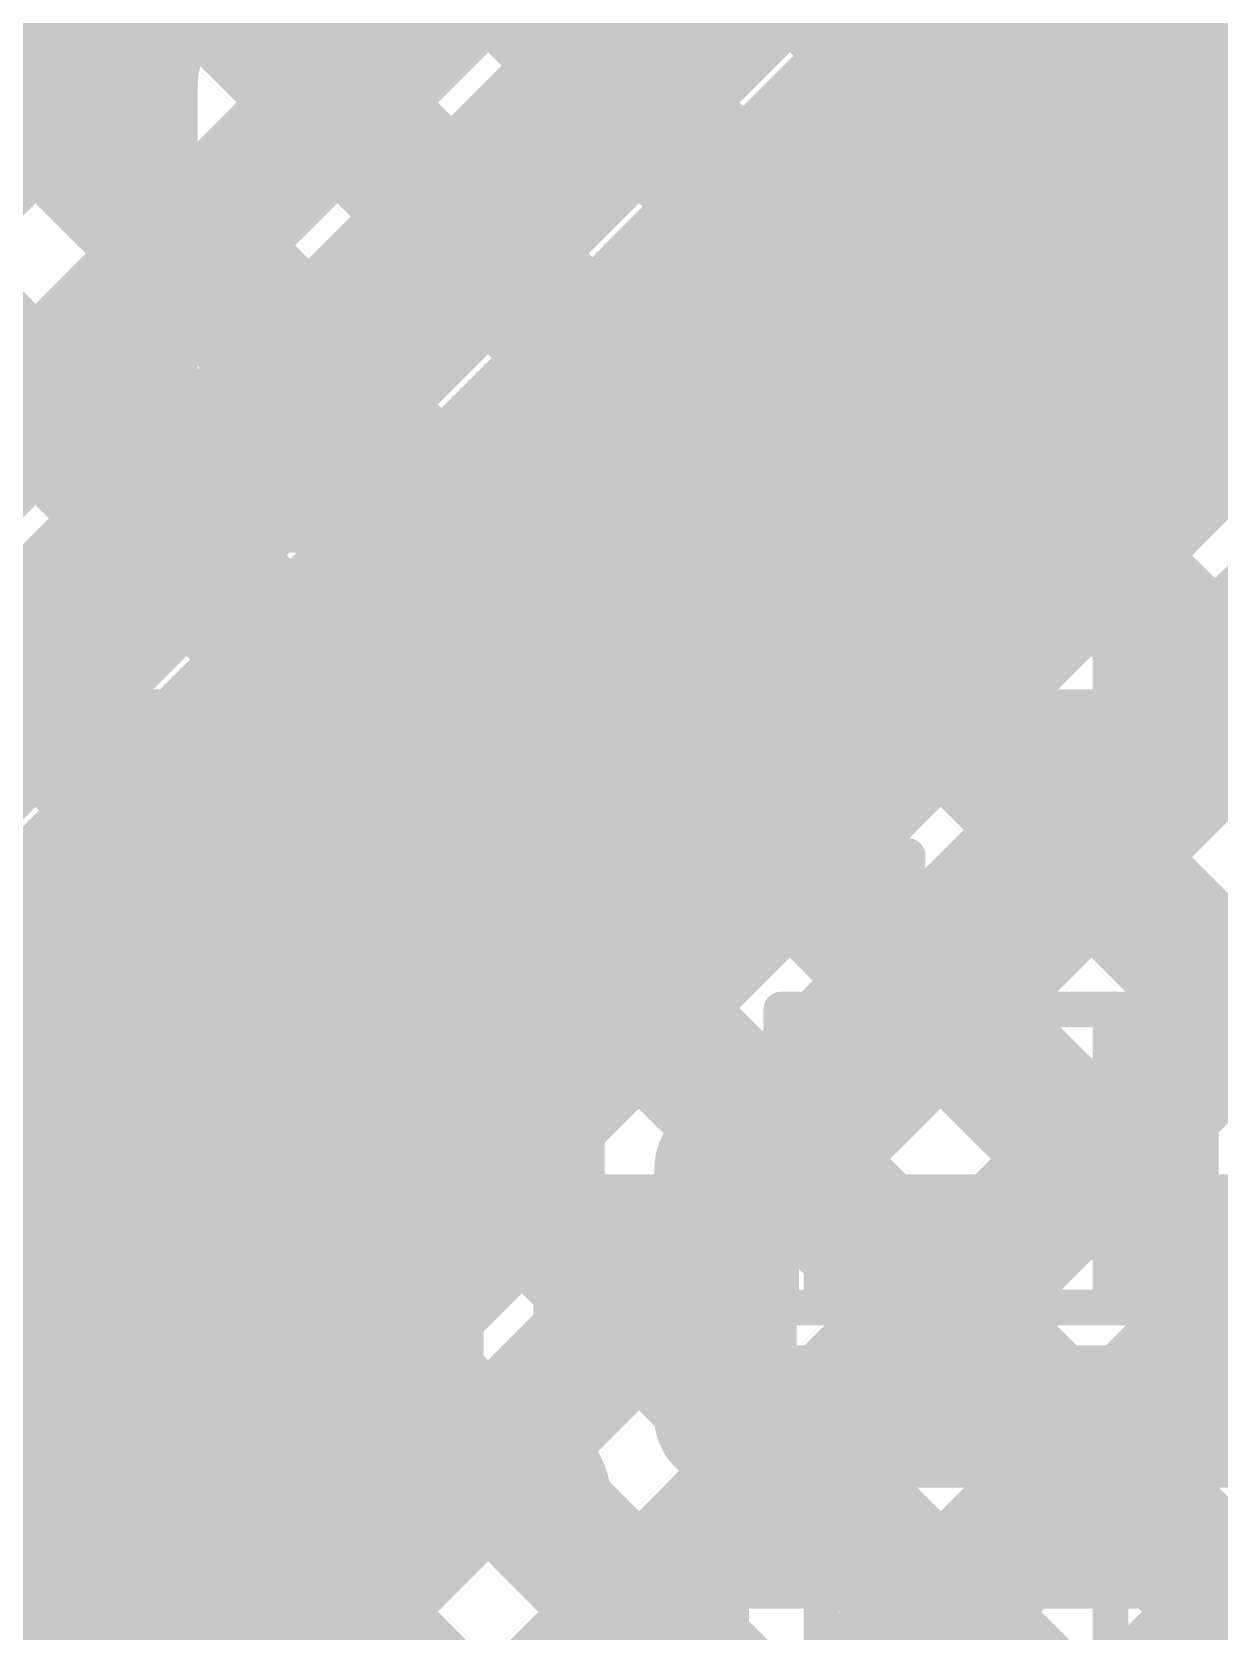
# Model space of a CAD drawing. Header units: millimetres. Extents: x 13 to 259, y -2 to 326.
# Drawn here: x 127.693 to 131.032, y 120.012 to 124.508 of the extents above; entities that cross this region are included whole.
import ezdxf

# ---------------------------------------------------------------- set-up
doc = ezdxf.new("R2010")
doc.units = ezdxf.units.MM
for name, color, linetype in [('ConnectLayer', 7, 'Continuous'), ('Mechanical14', 56, 'Continuous'), ('MidLayer2', 76, 'Continuous'), ('MidLayer3', 90, 'Continuous'), ('MidLayer4', 156, 'Continuous'), ('MidLayer6', 216, 'Continuous'), ('TopOverlay', 2, 'Continuous')]:
    doc.layers.add(name, color=color, linetype=linetype)

# ---------------------------------------------------------------- blocks, each defined once
blk = doc.blocks.new('SAMTEC_ASP_127797_01_185')
at = {"layer": 'Mechanical14', "const_width": 0.1}
for points in [[(-21.2852, -4.4196), (-21.8948, -4.4196)], [(-21.8948, -4.5606), (-21.8948, -4.4196)], [(-21.2852, -4.5606), (-21.2852, -4.4196)], [(-20.0152, -4.4196), (-20.6248, -4.4196)], [(-20.6248, -4.5606), (-20.6248, -4.4196)], [(-20.0152, -4.5606), (-20.0152, -4.4196)], [(-18.7452, -4.4196), (-19.3548, -4.4196)], [(-19.3548, -4.5606), (-19.3548, -4.4196)], [(-18.7452, -4.5606), (-18.7452, -4.4196)], [(-17.4752, -4.4196), (-18.0848, -4.4196)], [(-18.0848, -4.5606), (-18.0848, -4.4196)], [(-21.8948, -4.5606), (-22.0091, -4.5606)], [(-22.0091, -4.9162), (-22.0091, -4.5606)], [(-21.1709, -4.5606), (-21.2852, -4.5606)], [(-21.1709, -4.9162), (-21.1709, -4.5606)], [(-20.6248, -4.5606), (-20.7391, -4.5606)], [(-20.7391, -4.9162), (-20.7391, -4.5606)], [(-19.9009, -4.5606), (-20.0152, -4.5606)], [(-19.9009, -4.9162), (-19.9009, -4.5606)], [(-19.3548, -4.5606), (-19.4691, -4.5606)], [(-19.4691, -4.9162), (-19.4691, -4.5606)], [(-18.6309, -4.5606), (-18.7452, -4.5606)], [(-18.6309, -4.9162), (-18.6309, -4.5606)], [(-18.0848, -4.5606), (-18.1991, -4.5606)], [(-18.1991, -4.9162), (-18.1991, -4.5606)], [(-21.1709, -4.6736), (-22.0091, -4.6736)], [(-19.9009, -4.6736), (-20.7391, -4.6736)], [(-18.6309, -4.6736), (-19.4691, -4.6736)], [(-17.3609, -4.6736), (-18.1991, -4.6736)], [(-22.0091, -4.9162), (-22.4409, -4.9162)], [(-20.7391, -4.9162), (-21.1709, -4.9162)], [(-19.4691, -4.9162), (-19.9009, -4.9162)], [(-18.1991, -4.9162), (-18.6309, -4.9162)], [(-22.0091, -5.2438), (-22.4409, -5.2438)], [(-22.0091, -5.5994), (-22.0091, -5.2438)], [(-21.1709, -5.5994), (-21.1709, -5.2438)], [(-20.7391, -5.2438), (-21.1709, -5.2438)], [(-20.7391, -5.5994), (-20.7391, -5.2438)], [(-19.9009, -5.5994), (-19.9009, -5.2438)], [(-19.4691, -5.2438), (-19.9009, -5.2438)], [(-19.4691, -5.5994), (-19.4691, -5.2438)], [(-18.6309, -5.5994), (-18.6309, -5.2438)], [(-18.1991, -5.2438), (-18.6309, -5.2438)], [(-18.1991, -5.5994), (-18.1991, -5.2438)], [(-21.1709, -5.4864), (-22.0091, -5.4864)], [(-21.1709, -5.4864), (-22.0091, -5.4864)], [(-19.9009, -5.4864), (-20.7391, -5.4864)], [(-19.9009, -5.4864), (-20.7391, -5.4864)], [(-18.6309, -5.4864), (-19.4691, -5.4864)], [(-18.6309, -5.4864), (-19.4691, -5.4864)], [(-17.3609, -5.4864), (-18.1991, -5.4864)], [(-17.3609, -5.4864), (-18.1991, -5.4864)], [(-21.8948, -5.5994), (-22.0091, -5.5994)], [(-21.8948, -5.7404), (-21.8948, -5.5994)], [(-21.2852, -5.7404), (-21.2852, -5.5994)], [(-21.1709, -5.5994), (-21.2852, -5.5994)], [(-20.6248, -5.5994), (-20.7391, -5.5994)], [(-20.6248, -5.7404), (-20.6248, -5.5994)], [(-20.0152, -5.7404), (-20.0152, -5.5994)], [(-19.9009, -5.5994), (-20.0152, -5.5994)], [(-19.3548, -5.5994), (-19.4691, -5.5994)], [(-19.3548, -5.7404), (-19.3548, -5.5994)], [(-18.7452, -5.7404), (-18.7452, -5.5994)], [(-18.6309, -5.5994), (-18.7452, -5.5994)], [(-18.0848, -5.5994), (-18.1991, -5.5994)], [(-18.0848, -5.7404), (-18.0848, -5.5994)], [(-21.2852, -5.7404), (-21.8948, -5.7404)], [(-21.2852, -5.7404), (-21.8948, -5.7404)], [(-20.0152, -5.7404), (-20.6248, -5.7404)], [(-20.0152, -5.7404), (-20.6248, -5.7404)], [(-18.7452, -5.7404), (-19.3548, -5.7404)], [(-18.7452, -5.7404), (-19.3548, -5.7404)], [(-17.4752, -5.7404), (-18.0848, -5.7404)], [(-17.4752, -5.7404), (-18.0848, -5.7404)], [(-20.0406, -6.1722), (-20.5994, -6.1722)], [(-20.0406, -6.1722), (-20.5994, -6.1722)], [(-17.5006, -6.1722), (-18.0594, -6.1722)], [(-17.5006, -6.1722), (-18.0594, -6.1722)], [(-20.8534, -7.0866), (-20.8534, -6.4262)], [(-20.8534, -7.0866), (-20.8534, -6.4262)], [(-19.7866, -7.0866), (-19.7866, -6.4262)], [(-19.7866, -7.0866), (-19.7866, -6.4262)], [(-18.3134, -7.0866), (-18.3134, -6.4262)], [(-18.3134, -7.0866), (-18.3134, -6.4262)], [(-21.1074, -7.3406), (-22.0726, -7.3406)], [(-21.1074, -7.3406), (-22.0726, -7.3406)], [(-18.5674, -7.3406), (-19.5326, -7.3406)], [(-18.5674, -7.3406), (-19.5326, -7.3406)]]:
    blk.add_lwpolyline(points, dxfattribs=at)
at = {"layer": 'Mechanical14', "const_width": 0.05}
for points in [[(-21.9198, -4.4196, 1), (-21.8698, -4.4196, 1)], [(-21.9198, -4.4196, 1), (-21.8698, -4.4196, 1)], [(-21.3102, -4.4196, 1), (-21.2602, -4.4196, 1)], [(-21.3102, -4.4196, 1), (-21.2602, -4.4196, 1)], [(-20.6498, -4.4196, 1), (-20.5998, -4.4196, 1)], [(-20.6498, -4.4196, 1), (-20.5998, -4.4196, 1)], [(-20.0402, -4.4196, 1), (-19.9902, -4.4196, 1)], [(-20.0402, -4.4196, 1), (-19.9902, -4.4196, 1)], [(-19.3798, -4.4196, 1), (-19.3298, -4.4196, 1)], [(-19.3798, -4.4196, 1), (-19.3298, -4.4196, 1)], [(-18.7702, -4.4196, 1), (-18.7202, -4.4196, 1)], [(-18.7702, -4.4196, 1), (-18.7202, -4.4196, 1)], [(-18.1098, -4.4196, 1), (-18.0598, -4.4196, 1)], [(-18.1098, -4.4196, 1), (-18.0598, -4.4196, 1)], [(-22.0341, -4.5606, 1), (-21.9841, -4.5606, 1)], [(-22.0341, -4.5606, 1), (-21.9841, -4.5606, 1)], [(-21.9198, -4.5606, 1), (-21.8698, -4.5606, 1)], [(-21.9198, -4.5606, 1), (-21.8698, -4.5606, 1)], [(-21.3102, -4.5606, 1), (-21.2602, -4.5606, 1)], [(-21.3102, -4.5606, 1), (-21.2602, -4.5606, 1)], [(-21.1959, -4.5606, 1), (-21.1459, -4.5606, 1)], [(-21.1959, -4.5606, 1), (-21.1459, -4.5606, 1)], [(-20.7641, -4.5606, 1), (-20.7141, -4.5606, 1)], [(-20.7641, -4.5606, 1), (-20.7141, -4.5606, 1)], [(-20.6498, -4.5606, 1), (-20.5998, -4.5606, 1)], [(-20.6498, -4.5606, 1), (-20.5998, -4.5606, 1)], [(-20.0402, -4.5606, 1), (-19.9902, -4.5606, 1)], [(-20.0402, -4.5606, 1), (-19.9902, -4.5606, 1)], [(-19.9259, -4.5606, 1), (-19.8759, -4.5606, 1)], [(-19.9259, -4.5606, 1), (-19.8759, -4.5606, 1)], [(-19.4941, -4.5606, 1), (-19.4441, -4.5606, 1)], [(-19.4941, -4.5606, 1), (-19.4441, -4.5606, 1)], [(-19.3798, -4.5606, 1), (-19.3298, -4.5606, 1)], [(-19.3798, -4.5606, 1), (-19.3298, -4.5606, 1)], [(-18.7702, -4.5606, 1), (-18.7202, -4.5606, 1)], [(-18.7702, -4.5606, 1), (-18.7202, -4.5606, 1)], [(-18.6559, -4.5606, 1), (-18.6059, -4.5606, 1)], [(-18.6559, -4.5606, 1), (-18.6059, -4.5606, 1)], [(-18.2241, -4.5606, 1), (-18.1741, -4.5606, 1)], [(-18.2241, -4.5606, 1), (-18.1741, -4.5606, 1)], [(-18.1098, -4.5606, 1), (-18.0598, -4.5606, 1)], [(-18.1098, -4.5606, 1), (-18.0598, -4.5606, 1)], [(-22.0341, -4.6736, 1), (-21.9841, -4.6736, 1)], [(-21.1959, -4.6736, 1), (-21.1459, -4.6736, 1)], [(-20.7641, -4.6736, 1), (-20.7141, -4.6736, 1)], [(-19.9259, -4.6736, 1), (-19.8759, -4.6736, 1)], [(-19.4941, -4.6736, 1), (-19.4441, -4.6736, 1)], [(-18.6559, -4.6736, 1), (-18.6059, -4.6736, 1)], [(-18.2241, -4.6736, 1), (-18.1741, -4.6736, 1)], [(-22.0341, -4.9162, 1), (-21.9841, -4.9162, 1)], [(-22.0341, -4.9162, 1), (-21.9841, -4.9162, 1)], [(-21.1959, -4.9162, 1), (-21.1459, -4.9162, 1)], [(-21.1959, -4.9162, 1), (-21.1459, -4.9162, 1)], [(-20.7641, -4.9162, 1), (-20.7141, -4.9162, 1)], [(-20.7641, -4.9162, 1), (-20.7141, -4.9162, 1)], [(-19.9259, -4.9162, 1), (-19.8759, -4.9162, 1)], [(-19.9259, -4.9162, 1), (-19.8759, -4.9162, 1)], [(-19.4941, -4.9162, 1), (-19.4441, -4.9162, 1)], [(-19.4941, -4.9162, 1), (-19.4441, -4.9162, 1)], [(-18.6559, -4.9162, 1), (-18.6059, -4.9162, 1)], [(-18.6559, -4.9162, 1), (-18.6059, -4.9162, 1)], [(-18.2241, -4.9162, 1), (-18.1741, -4.9162, 1)], [(-18.2241, -4.9162, 1), (-18.1741, -4.9162, 1)], [(-22.0341, -5.2438, 1), (-21.9841, -5.2438, 1)], [(-22.0341, -5.2438, 1), (-21.9841, -5.2438, 1)], [(-21.1959, -5.2438, 1), (-21.1459, -5.2438, 1)], [(-21.1959, -5.2438, 1), (-21.1459, -5.2438, 1)], [(-20.7641, -5.2438, 1), (-20.7141, -5.2438, 1)], [(-20.7641, -5.2438, 1), (-20.7141, -5.2438, 1)], [(-19.9259, -5.2438, 1), (-19.8759, -5.2438, 1)], [(-19.9259, -5.2438, 1), (-19.8759, -5.2438, 1)], [(-19.4941, -5.2438, 1), (-19.4441, -5.2438, 1)], [(-19.4941, -5.2438, 1), (-19.4441, -5.2438, 1)], [(-18.6559, -5.2438, 1), (-18.6059, -5.2438, 1)], [(-18.6559, -5.2438, 1), (-18.6059, -5.2438, 1)], [(-18.2241, -5.2438, 1), (-18.1741, -5.2438, 1)], [(-18.2241, -5.2438, 1), (-18.1741, -5.2438, 1)], [(-22.0341, -5.4864, 1), (-21.9841, -5.4864, 1)], [(-22.0341, -5.4864, 1), (-21.9841, -5.4864, 1)], [(-21.1959, -5.4864, 1), (-21.1459, -5.4864, 1)], [(-21.1959, -5.4864, 1), (-21.1459, -5.4864, 1)], [(-20.7641, -5.4864, 1), (-20.7141, -5.4864, 1)], [(-20.7641, -5.4864, 1), (-20.7141, -5.4864, 1)], [(-19.9259, -5.4864, 1), (-19.8759, -5.4864, 1)], [(-19.9259, -5.4864, 1), (-19.8759, -5.4864, 1)], [(-19.4941, -5.4864, 1), (-19.4441, -5.4864, 1)], [(-19.4941, -5.4864, 1), (-19.4441, -5.4864, 1)], [(-18.6559, -5.4864, 1), (-18.6059, -5.4864, 1)], [(-18.6559, -5.4864, 1), (-18.6059, -5.4864, 1)], [(-18.2241, -5.4864, 1), (-18.1741, -5.4864, 1)], [(-18.2241, -5.4864, 1), (-18.1741, -5.4864, 1)], [(-22.0341, -5.5994, 1), (-21.9841, -5.5994, 1)], [(-22.0341, -5.5994, 1), (-21.9841, -5.5994, 1)], [(-21.9198, -5.5994, 1), (-21.8698, -5.5994, 1)], [(-21.9198, -5.5994, 1), (-21.8698, -5.5994, 1)], [(-21.3102, -5.5994, 1), (-21.2602, -5.5994, 1)], [(-21.3102, -5.5994, 1), (-21.2602, -5.5994, 1)], [(-21.1959, -5.5994, 1), (-21.1459, -5.5994, 1)], [(-21.1959, -5.5994, 1), (-21.1459, -5.5994, 1)], [(-20.7641, -5.5994, 1), (-20.7141, -5.5994, 1)], [(-20.7641, -5.5994, 1), (-20.7141, -5.5994, 1)], [(-20.6498, -5.5994, 1), (-20.5998, -5.5994, 1)], [(-20.6498, -5.5994, 1), (-20.5998, -5.5994, 1)], [(-20.0402, -5.5994, 1), (-19.9902, -5.5994, 1)], [(-20.0402, -5.5994, 1), (-19.9902, -5.5994, 1)], [(-19.9259, -5.5994, 1), (-19.8759, -5.5994, 1)], [(-19.9259, -5.5994, 1), (-19.8759, -5.5994, 1)], [(-19.4941, -5.5994, 1), (-19.4441, -5.5994, 1)], [(-19.4941, -5.5994, 1), (-19.4441, -5.5994, 1)], [(-19.3798, -5.5994, 1), (-19.3298, -5.5994, 1)], [(-19.3798, -5.5994, 1), (-19.3298, -5.5994, 1)], [(-18.7702, -5.5994, 1), (-18.7202, -5.5994, 1)], [(-18.7702, -5.5994, 1), (-18.7202, -5.5994, 1)], [(-18.6559, -5.5994, 1), (-18.6059, -5.5994, 1)], [(-18.6559, -5.5994, 1), (-18.6059, -5.5994, 1)], [(-18.2241, -5.5994, 1), (-18.1741, -5.5994, 1)], [(-18.2241, -5.5994, 1), (-18.1741, -5.5994, 1)], [(-18.1098, -5.5994, 1), (-18.0598, -5.5994, 1)], [(-18.1098, -5.5994, 1), (-18.0598, -5.5994, 1)], [(-21.9198, -5.7404, 1), (-21.8698, -5.7404, 1)], [(-21.9198, -5.7404, 1), (-21.8698, -5.7404, 1)], [(-21.9198, -5.7404, 1), (-21.8698, -5.7404, 1)], [(-21.3102, -5.7404, 1), (-21.2602, -5.7404, 1)], [(-21.3102, -5.7404, 1), (-21.2602, -5.7404, 1)], [(-21.3102, -5.7404, 1), (-21.2602, -5.7404, 1)], [(-20.6498, -5.7404, 1), (-20.5998, -5.7404, 1)], [(-20.6498, -5.7404, 1), (-20.5998, -5.7404, 1)], [(-20.6498, -5.7404, 1), (-20.5998, -5.7404, 1)], [(-20.0402, -5.7404, 1), (-19.9902, -5.7404, 1)], [(-20.0402, -5.7404, 1), (-19.9902, -5.7404, 1)], [(-20.0402, -5.7404, 1), (-19.9902, -5.7404, 1)], [(-19.3798, -5.7404, 1), (-19.3298, -5.7404, 1)], [(-19.3798, -5.7404, 1), (-19.3298, -5.7404, 1)], [(-19.3798, -5.7404, 1), (-19.3298, -5.7404, 1)], [(-18.7702, -5.7404, 1), (-18.7202, -5.7404, 1)], [(-18.7702, -5.7404, 1), (-18.7202, -5.7404, 1)], [(-18.7702, -5.7404, 1), (-18.7202, -5.7404, 1)], [(-18.1098, -5.7404, 1), (-18.0598, -5.7404, 1)], [(-18.1098, -5.7404, 1), (-18.0598, -5.7404, 1)], [(-18.1098, -5.7404, 1), (-18.0598, -5.7404, 1)], [(-20.6244, -6.1722, 1), (-20.5744, -6.1722, 1)], [(-20.6244, -6.1722, 1), (-20.5744, -6.1722, 1)], [(-20.6244, -6.1722, 1), (-20.5744, -6.1722, 1)], [(-20.6244, -6.1722, 1), (-20.5744, -6.1722, 1)], [(-20.0656, -6.1722, 1), (-20.0156, -6.1722, 1)], [(-20.0656, -6.1722, 1), (-20.0156, -6.1722, 1)], [(-20.0656, -6.1722, 1), (-20.0156, -6.1722, 1)], [(-20.0656, -6.1722, 1), (-20.0156, -6.1722, 1)], [(-18.0844, -6.1722, 1), (-18.0344, -6.1722, 1)], [(-18.0844, -6.1722, 1), (-18.0344, -6.1722, 1)], [(-18.0844, -6.1722, 1), (-18.0344, -6.1722, 1)], [(-18.0844, -6.1722, 1), (-18.0344, -6.1722, 1)], [(-20.8784, -6.4262, 1), (-20.8284, -6.4262, 1)], [(-20.8784, -6.4262, 1), (-20.8284, -6.4262, 1)], [(-20.8784, -6.4262, 1), (-20.8284, -6.4262, 1)], [(-20.8784, -6.4262, 1), (-20.8284, -6.4262, 1)], [(-19.8116, -6.4262, 1), (-19.7616, -6.4262, 1)], [(-19.8116, -6.4262, 1), (-19.7616, -6.4262, 1)], [(-19.8116, -6.4262, 1), (-19.7616, -6.4262, 1)], [(-19.8116, -6.4262, 1), (-19.7616, -6.4262, 1)], [(-18.3384, -6.4262, 1), (-18.2884, -6.4262, 1)], [(-18.3384, -6.4262, 1), (-18.2884, -6.4262, 1)], [(-18.3384, -6.4262, 1), (-18.2884, -6.4262, 1)], [(-18.3384, -6.4262, 1), (-18.2884, -6.4262, 1)], [(-20.8784, -7.0866, 1), (-20.8284, -7.0866, 1)], [(-20.8784, -7.0866, 1), (-20.8284, -7.0866, 1)], [(-20.8784, -7.0866, 1), (-20.8284, -7.0866, 1)], [(-19.8116, -7.0866, 1), (-19.7616, -7.0866, 1)], [(-19.8116, -7.0866, 1), (-19.7616, -7.0866, 1)], [(-19.8116, -7.0866, 1), (-19.7616, -7.0866, 1)], [(-18.3384, -7.0866, 1), (-18.2884, -7.0866, 1)], [(-18.3384, -7.0866, 1), (-18.2884, -7.0866, 1)], [(-18.3384, -7.0866, 1), (-18.2884, -7.0866, 1)], [(-22.0976, -7.3406, 1), (-22.0476, -7.3406, 1)], [(-22.0976, -7.3406, 1), (-22.0476, -7.3406, 1)], [(-22.0976, -7.3406, 1), (-22.0476, -7.3406, 1)], [(-21.1324, -7.3406, 1), (-21.0824, -7.3406, 1)], [(-21.1324, -7.3406, 1), (-21.0824, -7.3406, 1)], [(-21.1324, -7.3406, 1), (-21.0824, -7.3406, 1)], [(-19.5576, -7.3406, 1), (-19.5076, -7.3406, 1)], [(-19.5576, -7.3406, 1), (-19.5076, -7.3406, 1)], [(-19.5576, -7.3406, 1), (-19.5076, -7.3406, 1)], [(-18.5924, -7.3406, 1), (-18.5424, -7.3406, 1)], [(-18.5924, -7.3406, 1), (-18.5424, -7.3406, 1)], [(-18.5924, -7.3406, 1), (-18.5424, -7.3406, 1)]]:
    blk.add_lwpolyline(points, format="xyb", close=True, dxfattribs=at)
at = {"layer": 'Mechanical14', "const_width": 0.1}
for points in [[(-20.8534, -6.4262, -0.414214), (-20.5994, -6.1722)], [(-20.8534, -6.4262, -0.414214), (-20.5994, -6.1722)], [(-20.0406, -6.1722, -0.414214), (-19.7866, -6.4262)], [(-20.0406, -6.1722, -0.414214), (-19.7866, -6.4262)], [(-18.3134, -6.4262, -0.414214), (-18.0594, -6.1722)], [(-18.3134, -6.4262, -0.414214), (-18.0594, -6.1722)], [(-22.0726, -7.3406, -0.414214), (-22.3266, -7.0866)], [(-20.8534, -7.0866, -0.414214), (-21.1074, -7.3406)], [(-19.5326, -7.3406, -0.414214), (-19.7866, -7.0866)], [(-18.3134, -7.0866, -0.414214), (-18.5674, -7.3406)]]:
    blk.add_lwpolyline(points, format="xyb", dxfattribs=at)
at = {"layer": 'TopOverlay', "const_width": 0.2}
for points in [[(-20.8534, -6.4262, -0.414214), (-20.5994, -6.1722)], [(-20.8534, -6.4262, -0.414214), (-20.5994, -6.1722)], [(-20.0406, -6.1722, -0.414214), (-19.7866, -6.4262)], [(-20.0406, -6.1722, -0.414214), (-19.7866, -6.4262)], [(-18.3134, -6.4262, -0.414214), (-18.0594, -6.1722)], [(-18.3134, -6.4262, -0.414214), (-18.0594, -6.1722)], [(-22.0726, -7.3406, -0.414214), (-22.3266, -7.0866)], [(-20.8534, -7.0866, -0.414214), (-21.1074, -7.3406)], [(-19.5326, -7.3406, -0.414214), (-19.7866, -7.0866)], [(-18.3134, -7.0866, -0.414214), (-18.5674, -7.3406)]]:
    blk.add_lwpolyline(points, format="xyb", dxfattribs=at)
for points in [[(-20.0406, -6.1722), (-20.5994, -6.1722)], [(-20.0406, -6.1722), (-20.5994, -6.1722)], [(-17.5006, -6.1722), (-18.0594, -6.1722)], [(-17.5006, -6.1722), (-18.0594, -6.1722)], [(-20.8534, -7.0866), (-20.8534, -6.4262)], [(-20.8534, -7.0866), (-20.8534, -6.4262)], [(-19.7866, -7.0866), (-19.7866, -6.4262)], [(-19.7866, -7.0866), (-19.7866, -6.4262)], [(-18.3134, -7.0866), (-18.3134, -6.4262)], [(-18.3134, -7.0866), (-18.3134, -6.4262)], [(-21.1074, -7.3406), (-22.0726, -7.3406)], [(-21.1074, -7.3406), (-22.0726, -7.3406)], [(-18.5674, -7.3406), (-19.5326, -7.3406)], [(-18.5674, -7.3406), (-19.5326, -7.3406)]]:
    blk.add_lwpolyline(points, dxfattribs=at)
at = {"layer": 'TopOverlay', "const_width": 0.1}
for points in [[(-20.6494, -6.1722, 1), (-20.5494, -6.1722, 1)], [(-20.6494, -6.1722, 1), (-20.5494, -6.1722, 1)], [(-20.6494, -6.1722, 1), (-20.5494, -6.1722, 1)], [(-20.6494, -6.1722, 1), (-20.5494, -6.1722, 1)], [(-20.0906, -6.1722, 1), (-19.9906, -6.1722, 1)], [(-20.0906, -6.1722, 1), (-19.9906, -6.1722, 1)], [(-20.0906, -6.1722, 1), (-19.9906, -6.1722, 1)], [(-20.0906, -6.1722, 1), (-19.9906, -6.1722, 1)], [(-18.1094, -6.1722, 1), (-18.0094, -6.1722, 1)], [(-18.1094, -6.1722, 1), (-18.0094, -6.1722, 1)], [(-18.1094, -6.1722, 1), (-18.0094, -6.1722, 1)], [(-18.1094, -6.1722, 1), (-18.0094, -6.1722, 1)], [(-20.9034, -6.4262, 1), (-20.8034, -6.4262, 1)], [(-20.9034, -6.4262, 1), (-20.8034, -6.4262, 1)], [(-20.9034, -6.4262, 1), (-20.8034, -6.4262, 1)], [(-20.9034, -6.4262, 1), (-20.8034, -6.4262, 1)], [(-19.8366, -6.4262, 1), (-19.7366, -6.4262, 1)], [(-19.8366, -6.4262, 1), (-19.7366, -6.4262, 1)], [(-19.8366, -6.4262, 1), (-19.7366, -6.4262, 1)], [(-19.8366, -6.4262, 1), (-19.7366, -6.4262, 1)], [(-18.3634, -6.4262, 1), (-18.2634, -6.4262, 1)], [(-18.3634, -6.4262, 1), (-18.2634, -6.4262, 1)], [(-18.3634, -6.4262, 1), (-18.2634, -6.4262, 1)], [(-18.3634, -6.4262, 1), (-18.2634, -6.4262, 1)], [(-20.9034, -7.0866, 1), (-20.8034, -7.0866, 1)], [(-20.9034, -7.0866, 1), (-20.8034, -7.0866, 1)], [(-20.9034, -7.0866, 1), (-20.8034, -7.0866, 1)], [(-19.8366, -7.0866, 1), (-19.7366, -7.0866, 1)], [(-19.8366, -7.0866, 1), (-19.7366, -7.0866, 1)], [(-19.8366, -7.0866, 1), (-19.7366, -7.0866, 1)], [(-18.3634, -7.0866, 1), (-18.2634, -7.0866, 1)], [(-18.3634, -7.0866, 1), (-18.2634, -7.0866, 1)], [(-18.3634, -7.0866, 1), (-18.2634, -7.0866, 1)], [(-22.1226, -7.3406, 1), (-22.0226, -7.3406, 1)], [(-22.1226, -7.3406, 1), (-22.0226, -7.3406, 1)], [(-22.1226, -7.3406, 1), (-22.0226, -7.3406, 1)], [(-21.1574, -7.3406, 1), (-21.0574, -7.3406, 1)], [(-21.1574, -7.3406, 1), (-21.0574, -7.3406, 1)], [(-21.1574, -7.3406, 1), (-21.0574, -7.3406, 1)], [(-19.5826, -7.3406, 1), (-19.4826, -7.3406, 1)], [(-19.5826, -7.3406, 1), (-19.4826, -7.3406, 1)], [(-19.5826, -7.3406, 1), (-19.4826, -7.3406, 1)], [(-18.6174, -7.3406, 1), (-18.5174, -7.3406, 1)], [(-18.6174, -7.3406, 1), (-18.5174, -7.3406, 1)], [(-18.6174, -7.3406, 1), (-18.5174, -7.3406, 1)]]:
    blk.add_lwpolyline(points, format="xyb", close=True, dxfattribs=at)

msp = doc.modelspace()

# ---------------------------------------------------------------- linework, layer by layer
at = {"layer": 'ConnectLayer', "const_width": 0.4}
for points in [[(126.6955, 119.9072), (141.8489, 135.0607)], [(126.0524, 129.3541), (131.777, 123.6295)], [(126.0524, 129.3541), (131.777, 123.6295)], [(126.0524, 129.3541), (130.8421, 124.5644)], [(125.7827, 128.7753), (137.1066, 117.4514)], [(125.7827, 128.7753), (132.0266, 122.5314)], [(125.7827, 128.7753), (130.4179, 124.1401)], [(125.8442, 122.4501), (131.9167, 128.5226)], [(125.8442, 122.45), (131.9168, 128.5226)], [(126.165, 121.9224), (132.7486, 128.506)], [(126.165, 121.9224), (132.7487, 128.506)], [(125.6759, 128.0335), (131.6422, 122.0673)], [(125.676, 128.0335), (132.4645, 121.2449)], [(125.676, 128.0335), (129.9936, 123.7158)], [(125.8442, 122.4501), (130.9556, 127.5615)], [(125.582, 127.279), (131.7744, 121.0865)], [(125.582, 127.279), (131.7744, 121.0865)], [(125.582, 127.279), (129.5694, 123.2916)], [(126.165, 121.9224), (131.3799, 127.1372)], [(125.9052, 120.814), (131.7706, 126.6794)], [(125.9052, 120.814), (131.7706, 126.6794)], [(125.9052, 120.814), (131.7706, 126.6794)], [(126.0833, 115.901), (136.8557, 126.6734)], [(126.1547, 120.215), (132.45, 126.5103)], [(126.1547, 120.215), (132.2284, 126.2887)], [(125.8442, 122.4501), (129.2041, 125.81)], [(125.9052, 120.814), (130.9012, 125.81)], [(126.165, 121.9224), (130.0527, 125.81)], [(127.0509, 125.81), (129.269, 123.592)], [(127.8994, 125.81), (129.6932, 124.0162)], [(128.748, 125.81), (130.1175, 124.4405)], [(126.2534, 125.759), (132.0225, 119.9899)], [(126.2534, 125.759), (132.0225, 119.9899)], [(126.2534, 125.759), (128.8447, 123.1677)], [(126.2534, 125.759), (129.1451, 122.8673)], [(126.1547, 120.215), (131.6411, 125.7014)], [(128.5525, 122.2748), (131.7389, 125.4611)], [(126.147, 120.47), (131.1202, 125.4432)], [(126.6955, 119.9072), (132.0205, 125.2323)], [(126.4514, 124.7124), (131.6415, 119.5224)], [(126.4514, 124.7124), (131.6415, 119.5224)], [(126.4514, 124.7124), (128.4204, 122.7434)], [(126.4514, 124.7124), (128.7208, 122.443)], [(126.9804, 119.7761), (131.6404, 124.4361)], [(130.7973, 120.615), (134.4301, 124.2477)], [(127.1568, 119.5201), (131.7731, 124.1364)], [(127.1569, 119.5201), (131.7731, 124.1364)], [(127.1569, 119.5201), (131.7732, 124.1364)], [(126.3158, 123.9995), (135.041, 115.2744)], [(126.3158, 123.9995), (130.8796, 119.4357)], [(126.3158, 123.9995), (127.9962, 122.3192)], [(126.3158, 123.9995), (128.4237, 121.8917)], [(130.8811, 123.6768), (132.0266, 122.5313)], [(126.0294, 123.4374), (132.0185, 117.4484)], [(126.0294, 123.4374), (130.0311, 119.4357)], [(126.0294, 123.4374), (127.5719, 121.8949)], [(126.0294, 123.4374), (128.4237, 121.0432)], [(129.6437, 121.3121), (131.6382, 123.3066)], [(130.4569, 123.2526), (131.6422, 122.0672)], [(123.9293, 115.444), (131.6418, 123.1566)], [(126.7, 118.2148), (131.6418, 123.1566)], [(127.921, 119.4357), (131.6418, 123.1565)], [(129.6437, 121.1584), (131.6418, 123.1566)], [(125.6294, 122.9889), (131.6408, 116.9775)], [(125.6294, 122.9889), (129.1826, 119.4357)], [(125.6294, 122.9889), (128.0387, 120.5796)], [(130.0326, 122.8283), (131.7744, 121.0865)], [(124.1214, 114.7876), (132.0246, 122.6908)], [(126.7, 117.3663), (132.0246, 122.6908)], [(128.7695, 119.4357), (132.0246, 122.6908)], [(129.9488, 120.615), (132.0246, 122.6908)], [(131.0205, 122.6889), (132.4645, 121.2449)], [(129.6084, 122.404), (132.0225, 119.9899)], [(130.5963, 122.2647), (131.7744, 121.0865)], [(128.4237, 120.9646), (128.4237, 121.9636)], [(129.1841, 121.9798), (131.6415, 119.5224)], [(130.172, 121.8404), (131.3974, 120.615)], [(126.1047, 121.6651), (131.7693, 116.0004)], [(126.1047, 121.6651), (128.3341, 119.4357)], [(126.1047, 121.6651), (127.6144, 120.1553)], [(126.6955, 119.9072), (128.4237, 121.6354)], [(126.7, 116.5178), (131.7757, 121.5934)], [(129.6181, 119.4357), (131.7757, 121.5934)], [(128.7598, 121.5555), (131.7718, 118.5435)], [(129.7477, 121.4161), (130.5489, 120.615)], [(129.6437, 120.6415), (129.6437, 121.3121)], [(128.3356, 121.1312), (132.0184, 117.4484)], [(127.099, 119.6399), (128.4237, 120.9646)], [(127.9113, 120.707), (131.6408, 116.9775)], [(129.6437, 120.6717), (129.7003, 120.615)], [(126.129, 115.0981), (131.6426, 120.6117)], [(126.8025, 115.7717), (131.6426, 120.6118)], [(129.6429, 120.615), (131.6421, 120.615)], [(130.4666, 119.4357), (131.6426, 120.6117)], [(127.487, 120.2827), (131.7693, 116.0004)]]:
    msp.add_lwpolyline(points, dxfattribs=at)
at = {"layer": 'ConnectLayer', "const_width": 0.2}
for points in [[(130.7421, 124.5644, 1), (130.9421, 124.5644, 1)], [(130.0175, 124.4405, 1), (130.2175, 124.4405, 1)], [(130.3179, 124.1401, 1), (130.5179, 124.1401, 1)], [(129.5932, 124.0162, 1), (129.7932, 124.0162, 1)], [(129.8936, 123.7158, 1), (130.0936, 123.7158, 1)], [(130.7811, 123.6768, 1), (130.9811, 123.6768, 1)], [(129.169, 123.592, 1), (129.369, 123.592, 1)], [(129.4694, 123.2916, 1), (129.6694, 123.2916, 1)], [(130.3569, 123.2526, 1), (130.5569, 123.2526, 1)], [(128.7447, 123.1677, 1), (128.9447, 123.1677, 1)], [(129.0451, 122.8673, 1), (129.2451, 122.8673, 1)], [(129.9326, 122.8283, 1), (130.1326, 122.8283, 1)], [(128.3204, 122.7434, 1), (128.5204, 122.7434, 1)], [(130.9205, 122.6889, 1), (131.1205, 122.6889, 1)], [(128.6208, 122.443, 1), (128.8208, 122.443, 1)], [(129.5084, 122.404, 1), (129.7084, 122.404, 1)], [(127.8962, 122.3192, 1), (128.0962, 122.3192, 1)], [(128.4525, 122.2748, 1), (128.6525, 122.2748, 1)], [(128.4525, 122.2748, 1), (128.6525, 122.2748, 1)], [(128.4525, 122.2748, 1), (128.6525, 122.2748, 1)], [(130.4963, 122.2647, 1), (130.6963, 122.2647, 1)], [(128.3237, 121.9636, 1), (128.5237, 121.9636, 1)], [(128.3237, 121.9636, 1), (128.5237, 121.9636, 1)], [(128.3237, 121.9636, 1), (128.5237, 121.9636, 1)], [(129.0841, 121.9798, 1), (129.2841, 121.9798, 1)], [(127.4719, 121.8949, 1), (127.6719, 121.8949, 1)], [(128.3237, 121.8917, 1), (128.5237, 121.8917, 1)], [(130.072, 121.8404, 1), (130.272, 121.8404, 1)], [(128.3237, 121.6354, 1), (128.5237, 121.6354, 1)], [(128.6598, 121.5555, 1), (128.8598, 121.5555, 1)], [(129.6477, 121.4161, 1), (129.8477, 121.4161, 1)], [(129.5437, 121.3121, 1), (129.7437, 121.3121, 1)], [(129.5437, 121.3121, 1), (129.7437, 121.3121, 1)], [(129.5437, 121.1584, 1), (129.7437, 121.1584, 1)], [(128.2356, 121.1312, 1), (128.4356, 121.1312, 1)], [(128.3237, 121.0432, 1), (128.5237, 121.0432, 1)], [(128.3237, 120.9646, 1), (128.5237, 120.9646, 1)], [(128.3237, 120.9646, 1), (128.5237, 120.9646, 1)], [(127.8113, 120.707, 1), (128.0113, 120.707, 1)], [(129.5437, 120.6717, 1), (129.7437, 120.6717, 1)], [(129.5437, 120.6415, 1), (129.7437, 120.6415, 1)], [(129.5429, 120.615, 1), (129.7429, 120.615, 1)], [(129.6003, 120.615, 1), (129.8003, 120.615, 1)], [(129.8488, 120.615, 1), (130.0488, 120.615, 1)], [(130.4489, 120.615, 1), (130.6489, 120.615, 1)], [(130.6973, 120.615, 1), (130.8973, 120.615, 1)], [(127.9387, 120.5796, 1), (128.1387, 120.5796, 1)], [(127.5144, 120.1553, 1), (127.7144, 120.1553, 1)]]:
    msp.add_lwpolyline(points, format="xyb", close=True, dxfattribs=at)
at = {"layer": 'ConnectLayer', "const_width": 0.4}
msp.add_lwpolyline([(128.4237, 121.9636, -0.198912), (128.5525, 122.2748)], format="xyb", dxfattribs=at)
msp.add_lwpolyline([(128.4237, 121.9636, -0.198912), (128.5525, 122.2748)], format="xyb", dxfattribs=at)
at = {"layer": 'MidLayer2', "const_width": 0.2}
for points in [[(125.16, 127.04), (128.475, 123.725)], [(128.475, 123.725), (132.0114, 123.725)], [(123.1222, 122.56), (134.3409, 122.56)], [(123.6, 121.1957), (136.5351, 121.1957)]]:
    msp.add_lwpolyline(points, dxfattribs=at)
at = {"layer": 'MidLayer2', "const_width": 0.1}
msp.add_lwpolyline([(128.425, 123.725, 1), (128.525, 123.725, 1)], format="xyb", close=True, dxfattribs=at)
msp.add_lwpolyline([(128.425, 123.725, 1), (128.525, 123.725, 1)], format="xyb", close=True, dxfattribs=at)
at = {"layer": 'MidLayer3', "const_width": 0.2}
for points in [[(128.8637, 121.9636), (132.05, 125.15)], [(129.2037, 121.4943), (132.225, 124.5157)], [(128.8637, 120.7823), (128.8637, 121.9636)], [(129.2037, 120.6415), (129.2037, 121.4943)], [(126.2758, 118.1944), (128.8637, 120.7823)], [(124.6844, 116.1222), (129.2037, 120.6415)], [(122.9148, 113.475), (129.6148, 120.175)], [(129.6148, 120.175), (134.2, 120.175)]]:
    msp.add_lwpolyline(points, dxfattribs=at)
at = {"layer": 'MidLayer3', "const_width": 0.1}
for points in [[(128.8137, 121.9636, 1), (128.9137, 121.9636, 1)], [(128.8137, 121.9636, 1), (128.9137, 121.9636, 1)], [(129.1537, 121.4943, 1), (129.2537, 121.4943, 1)], [(129.1537, 121.4943, 1), (129.2537, 121.4943, 1)], [(128.8137, 120.7823, 1), (128.9137, 120.7823, 1)], [(128.8137, 120.7823, 1), (128.9137, 120.7823, 1)], [(129.1537, 120.6415, 1), (129.2537, 120.6415, 1)], [(129.1537, 120.6415, 1), (129.2537, 120.6415, 1)], [(129.5648, 120.175, 1), (129.6648, 120.175, 1)], [(129.5648, 120.175, 1), (129.6648, 120.175, 1)]]:
    msp.add_lwpolyline(points, format="xyb", close=True, dxfattribs=at)
at = {"layer": 'MidLayer4', "const_width": 0.2}
for points in [[(126.109, 121.3672), (131.0175, 126.2757)], [(126.6065, 121.0272), (128.825, 123.2457)], [(128.825, 123.2457), (132.225, 123.2457)], [(125.1824, 117.2144), (129.1637, 121.1957)], [(129.1637, 121.1957), (133.698, 121.1957)]]:
    msp.add_lwpolyline(points, dxfattribs=at)
at = {"layer": 'MidLayer4', "const_width": 0.1}
for points in [[(128.775, 123.2457, 1), (128.875, 123.2457, 1)], [(128.775, 123.2457, 1), (128.875, 123.2457, 1)], [(129.1137, 121.1957, 1), (129.2137, 121.1957, 1)], [(129.1137, 121.1957, 1), (129.2137, 121.1957, 1)]]:
    msp.add_lwpolyline(points, format="xyb", close=True, dxfattribs=at)
at = {"layer": 'MidLayer6', "const_width": 0.4}
msp.add_lwpolyline([(126.01, 119.5694), (131.5464, 125.1057)], dxfattribs=at)

# ---------------------------------------------------------------- block references
at = {"rotation": 270}
msp.add_blockref('SAMTEC_ASP_127797_01_185', (135.4, 102.2907), dxfattribs=at)

doc.saveas('drawing.dxf')
